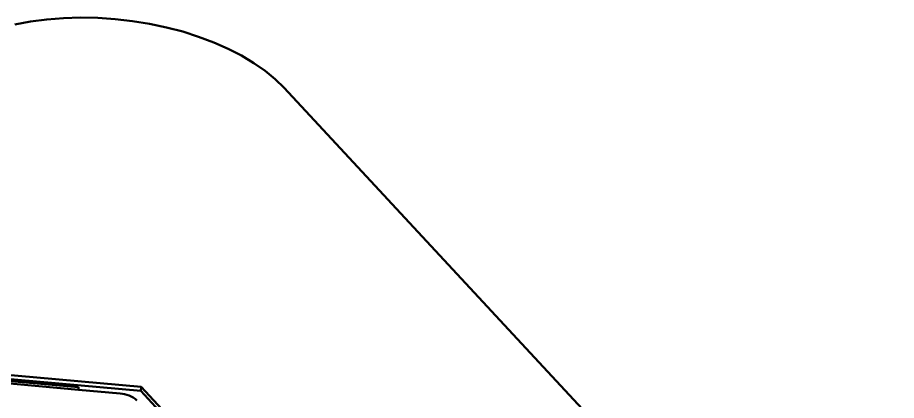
# Model space of a CAD drawing. Header units: millimetres. Extents: x 263 to 2983, y 441 to 2500.
# Drawn here: x 2186.4 to 2406.4, y 2014.7 to 2110.4 of the extents above; entities that cross this region are included whole.
import ezdxf

# ---------------------------------------------------------------- set-up
doc = ezdxf.new("R2010")
doc.units = ezdxf.units.MM
doc.header["$LTSCALE"] = 0.5
doc.layers.add('BOL', color=7, linetype='Continuous', lineweight=50)

msp = doc.modelspace()

# ---------------------------------------------------------------- linework, layer by layer
at = {"layer": 'BOL'}
for p, q in [((2670.9, 1643.51), (2253.16, 2092.84)), ((2217.37, 2018.07), (2096.64, 2028.99)), ((2217.27, 2017.06), (2096.54, 2027.98)), ((2112.07, 2025.46), (2201.69, 2017.35)), ((2201.7, 2017.96), (2112.09, 2026.07)), ((2217.27, 2017.06), (2217.37, 2018.07)), ((2217.37, 2018.07), (2274.4, 1956.72)), ((2201.69, 2017.35), (2212.07, 2016.41)), ((2217.27, 2017.06), (2273.8, 1956.25))]:
    msp.add_line(p, q, dxfattribs=at)
at = {"layer": 'BOL', "flags": 128}
msp.add_lwpolyline([(2185.73, 2108.74), (2189.64, 2109.46), (2193.71, 2109.99), (2197.89, 2110.31), (2202.16, 2110.43), (2206.49, 2110.34), (2210.83, 2110.05), (2215.16, 2109.56), (2219.45, 2108.86), (2223.66, 2107.98), (2227.76, 2106.91), (2231.72, 2105.65), (2235.51, 2104.23), (2239.1, 2102.65), (2242.46, 2100.93), (2245.57, 2099.07), (2248.4, 2097.09), (2250.94, 2095.01), (2253.16, 2092.84)], dxfattribs=at)
at = {"layer": 'BOL'}
for centre, radius, start, end in [((2198.46, 2017.73), 3.25, 353.2191, 4.1119), ((2211.78, 2009.63), 6.78, 48.1861, 87.5631)]:
    msp.add_arc(centre, radius, start, end, dxfattribs=at)

doc.saveas('drawing.dxf')
